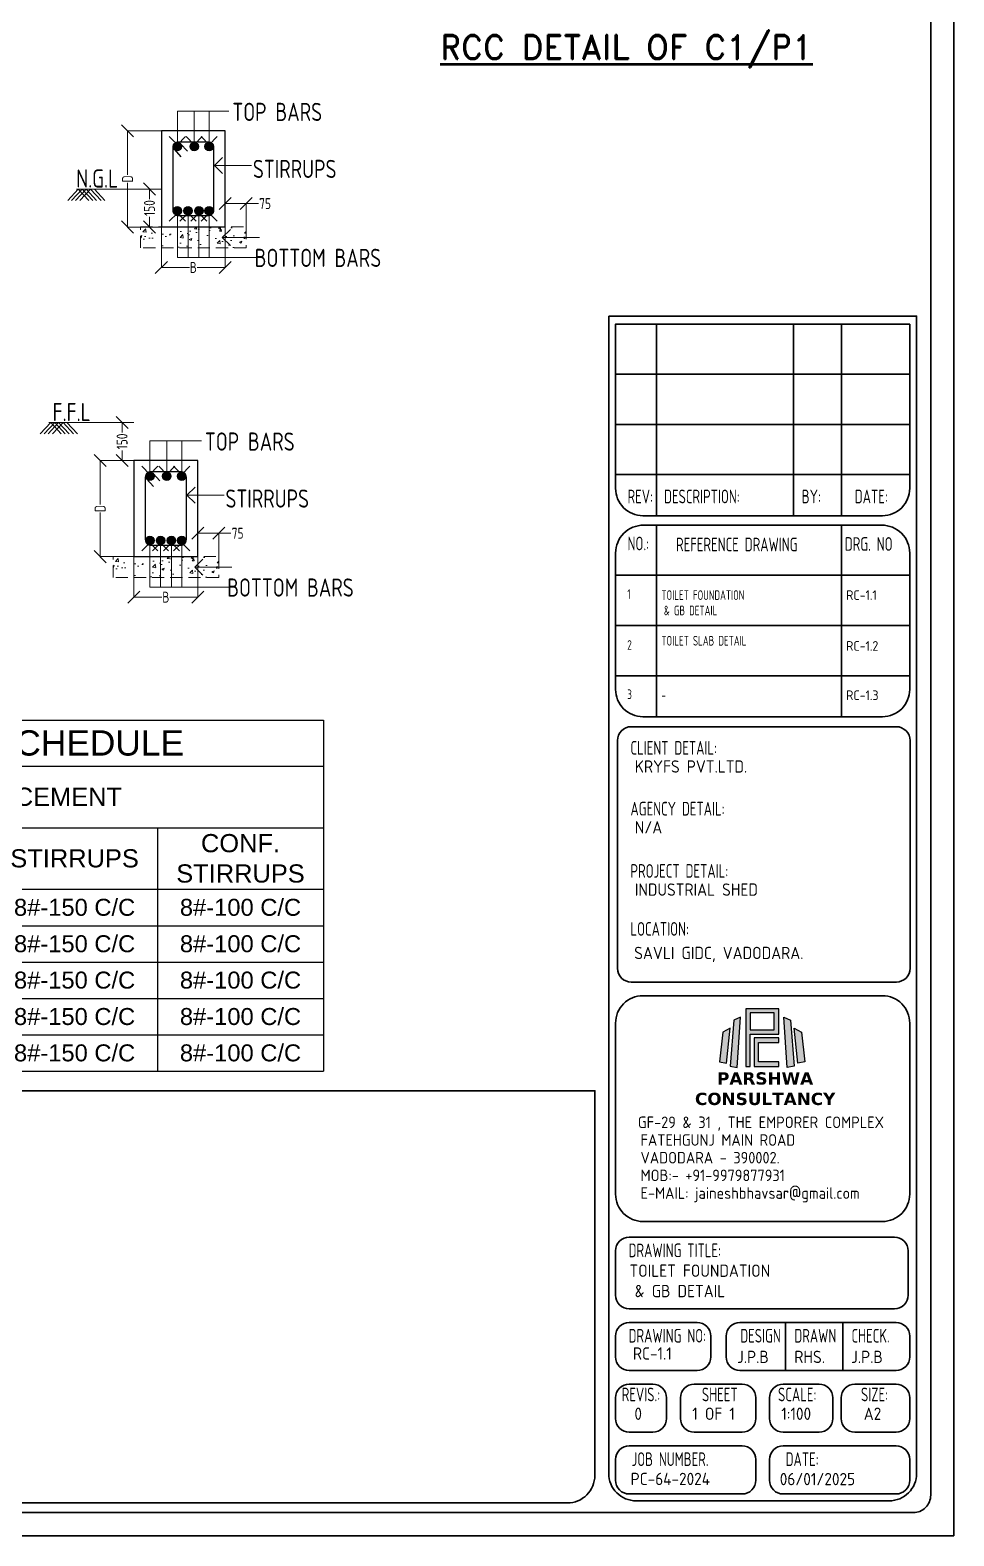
# Model space of a CAD drawing. Header units: inches. Extents: x -605 to 2991212, y -2872845 to 0.
# Drawn here: x 2315714 to 2330045, y -2872845 to -2849486 of the extents above; entities that cross this region are included whole.
import ezdxf
from ezdxf.enums import TextEntityAlignment as Align

# ---------------------------------------------------------------- set-up
doc = ezdxf.new("R2010")
doc.units = ezdxf.units.IN
doc.header["$LTSCALE"] = 600
doc.header["$MEASUREMENT"] = 0
doc.linetypes.add('CONTINOUS', pattern=[0])
doc.linetypes.add('HIDDEN', pattern=[0.375, 0.25, -0.125])
for name, color, linetype, lineweight in [('rDIMension', 1, 'Continuous', 18), ('rPCC DASH', 9, 'HIDDEN', 15), ('rRCC 1', 3, 'Continuous', 25), ('rREINF 1', 1, 'Continuous', 25), ('rREINF 2', 4, 'Continuous', 25), ('rSHEET', 2, 'Continuous', 30), ('rTEXT 3', 255, 'Continuous', 20), ('TEXT6', 6, 'Continuous', 50)]:
    doc.layers.add(name, color=color, linetype=linetype, lineweight=lineweight)
doc.layers.add('rFOUNDATION', color=7, linetype='CONTINOUS', lineweight=15, true_color=0xd26722)
doc.layers.add('see level', color=2, linetype='Continuous')
doc.styles.add('DIM', font='geniso.shx', dxfattribs={"width": 0.85})
doc.styles.add('ROMAND', font='romand.shx')
doc.styles.get("Standard").update_dxf_attribs({"font": 'arial.ttf'})
doc.styles.add('TEXT3', font='geniso.shx')
doc.styles.add('TEXT3 0.75NA', font='geniso.shx', dxfattribs={"width": 0.75})
doc.dimstyles.new('ST-100', dxfattribs={"dimscale": 100, "dimtxt": 2.5, "dimasz": 2, "dimexe": 0.18, "dimexo": 0.0625, "dimgap": 0.2, "dimtad": 0, "dimdec": 0, "dimzin": 0, "dimdsep": 46, "dimtxsty": 'DIM', "dimblk": 'OPEN90', "dimcen": 0.09, "dimclrd": 256, "dimclrt": 7, "dimadec": 0, "dimazin": 0, "dimtfac": 1, "dimtdec": 0, "dimtofl": 0, "dimtmove": 0, "dimatfit": 3, "dimldrblk": 'OPEN90', "dimfxl": 1, "dimtolj": 1, "dimtzin": 0, "dimlwd": -1, "dimarcsym": 0})
doc.dimstyles.new('ST-50', dxfattribs={"dimscale": 100, "dimtxt": 2.5, "dimasz": 2, "dimexe": 0.18, "dimexo": 0.0625, "dimgap": 0.2, "dimtad": 0, "dimdec": 0, "dimlfac": 0.5, "dimzin": 0, "dimdsep": 46, "dimtxsty": 'DIM', "dimblk": 'OPEN90', "dimcen": 0.09, "dimclrd": 256, "dimclrt": 7, "dimadec": 0, "dimazin": 0, "dimtfac": 1, "dimtdec": 0, "dimtofl": 0, "dimtmove": 0, "dimatfit": 3, "dimldrblk": 'OPEN90', "dimfxl": 1, "dimtolj": 1, "dimtzin": 0, "dimlwd": -1, "dimarcsym": 0})

# ---------------------------------------------------------------- blocks, each defined once
blk = doc.blocks.new('_Open90')
at = {"color": 0, "linetype": 'ByBlock', "lineweight": -2}
for p, q in [((0, 0), (-1, 0)), ((-0.5, 0.5), (0, 0)), ((0, 0), (-0.5, -0.5))]:
    blk.add_line(p, q, dxfattribs=at)
blk = doc.blocks.new('_Oblique')
at = {"color": 0, "lineweight": -2}
blk.add_line((-0.5, -0.5), (0.5, 0.5), dxfattribs=at)
blk = doc.blocks.new('*D2596')
at = {"layer": 'Defpoints', "color": 0}
for p in [(1440087, -842587), (1439828, -842877), (1440087, -842877)]:
    blk.add_point(p, dxfattribs=at)
at = {"layer": 'rDIMension', "color": 0, "lineweight": -2}
for p, q in [((1439828, -842877), (1439828, -842587)), ((1440087, -842877), (1440087, -842587))]:
    blk.add_line(p, q, dxfattribs=at)
at = {"layer": 'rDIMension'}
for p, q in [((1439828, -842587), (1440087, -842587)), ((1440087, -842587), (1440239, -842587))]:
    blk.add_line(p, q, dxfattribs=at)
at = {"layer": 'rDIMension', "xscale": 149.45, "yscale": 149.45, "zscale": 149.45, "rotation": 180}
blk.add_blockref('_Oblique', (1439828, -842587), dxfattribs=at)
at = {"layer": 'rDIMension', "xscale": 149.45, "yscale": 149.45, "zscale": 149.45}
blk.add_blockref('_Oblique', (1440087, -842587), dxfattribs=at)
at = {"layer": 'rDIMension', "color": 7, "insert": (1440322, -842587), "char_height": 135, "attachment_point": 5, "style": 'DIM'}
blk.add_mtext('\\A1;75', dxfattribs=at)
blk = doc.blocks.new('*D2597')
at = {"layer": 'Defpoints', "color": 0}
for p in [(1438889, -842406), (1439036, -842406), (1439115, -842877)]:
    blk.add_point(p, dxfattribs=at)
at = {"layer": 'rDIMension', "color": 0, "lineweight": -2}
for p, q in [((1439036, -842406), (1438889, -842406)), ((1439115, -842877), (1438889, -842877))]:
    blk.add_line(p, q, dxfattribs=at)
at = {"layer": 'rDIMension'}
for p, q in [((1438889, -842406), (1438889, -842530)), ((1438889, -842877), (1438889, -842753))]:
    blk.add_line(p, q, dxfattribs=at)
at = {"layer": 'rDIMension', "xscale": 149.45, "yscale": 149.45, "zscale": 149.45}
for p, rotation in [((1438889, -842406), 90), ((1438889, -842877), 270)]:
    blk.add_blockref('_Oblique', p, dxfattribs=dict(at, rotation=rotation))
at = {"layer": 'rDIMension', "color": 7, "insert": (1438889, -842642), "char_height": 135, "attachment_point": 5, "rotation": 90, "style": 'DIM'}
blk.add_mtext('\\A1;150', dxfattribs=at)
blk = doc.blocks.new('*D2598')
at = {"layer": 'Defpoints', "color": 0}
for p in [(1439036, -842877), (1439828, -842877), (1439828, -843379)]:
    blk.add_point(p, dxfattribs=at)
at = {"layer": 'rDIMension', "color": 0, "lineweight": -2}
for p, q in [((1439036, -842877), (1439036, -843379)), ((1439828, -842877), (1439828, -843379))]:
    blk.add_line(p, q, dxfattribs=at)
at = {"layer": 'rDIMension'}
for p, q in [((1439036, -843379), (1439384, -843379)), ((1439828, -843379), (1439481, -843379))]:
    blk.add_line(p, q, dxfattribs=at)
at = {"layer": 'rDIMension', "xscale": 149.45, "yscale": 149.45, "zscale": 149.45, "rotation": 180}
blk.add_blockref('_Oblique', (1439036, -843379), dxfattribs=at)
at = {"layer": 'rDIMension', "xscale": 149.45, "yscale": 149.45, "zscale": 149.45}
blk.add_blockref('_Oblique', (1439828, -843379), dxfattribs=at)
at = {"layer": 'rDIMension', "color": 7, "insert": (1439432, -843379), "char_height": 135, "attachment_point": 5, "style": 'DIM'}
blk.add_mtext('\\A1;B', dxfattribs=at)
blk = doc.blocks.new('*D2599')
at = {"layer": 'Defpoints', "color": 0}
for p in [(1439036, -841685), (1438617, -842877), (1439036, -842877)]:
    blk.add_point(p, dxfattribs=at)
at = {"layer": 'rDIMension', "color": 0, "lineweight": -2}
for p, q in [((1439036, -841685), (1438617, -841685)), ((1439036, -842877), (1438617, -842877))]:
    blk.add_line(p, q, dxfattribs=at)
at = {"layer": 'rDIMension'}
for p, q in [((1438617, -841685), (1438617, -842232)), ((1438617, -842877), (1438617, -842329))]:
    blk.add_line(p, q, dxfattribs=at)
at = {"layer": 'rDIMension', "xscale": 149.45, "yscale": 149.45, "zscale": 149.45}
for p, rotation in [((1438617, -841685), 90), ((1438617, -842877), 270)]:
    blk.add_blockref('_Oblique', p, dxfattribs=dict(at, rotation=rotation))
at = {"layer": 'rDIMension', "color": 7, "insert": (1438617, -842281), "char_height": 135, "attachment_point": 5, "rotation": 90, "style": 'DIM'}
blk.add_mtext('\\A1;D', dxfattribs=at)
blk = doc.blocks.new('*D2615')
at = {"layer": 'Defpoints', "color": 0}
for p in [(1439747, -846673), (1439488, -846963), (1439747, -846963)]:
    blk.add_point(p, dxfattribs=at)
at = {"layer": 'rDIMension', "color": 0, "lineweight": -2}
for p, q in [((1439488, -846963), (1439488, -846673)), ((1439747, -846963), (1439747, -846673))]:
    blk.add_line(p, q, dxfattribs=at)
at = {"layer": 'rDIMension'}
for p, q in [((1439488, -846673), (1439747, -846673)), ((1439747, -846673), (1439899, -846673))]:
    blk.add_line(p, q, dxfattribs=at)
at = {"layer": 'rDIMension', "xscale": 149.45, "yscale": 149.45, "zscale": 149.45, "rotation": 180}
blk.add_blockref('_Oblique', (1439488, -846673), dxfattribs=at)
at = {"layer": 'rDIMension', "xscale": 149.45, "yscale": 149.45, "zscale": 149.45}
blk.add_blockref('_Oblique', (1439747, -846673), dxfattribs=at)
at = {"layer": 'rDIMension', "color": 7, "insert": (1439982, -846673), "char_height": 135, "attachment_point": 5, "style": 'DIM'}
blk.add_mtext('\\A1;75', dxfattribs=at)
blk = doc.blocks.new('*D2616')
at = {"layer": 'Defpoints', "color": 0}
for p in [(1438549, -845300), (1438696, -845300), (1438696, -845771)]:
    blk.add_point(p, dxfattribs=at)
at = {"layer": 'rDIMension', "color": 0, "lineweight": -2}
for p, q in [((1438696, -845300), (1438549, -845300)), ((1438696, -845771), (1438549, -845771))]:
    blk.add_line(p, q, dxfattribs=at)
at = {"layer": 'rDIMension'}
for p, q in [((1438549, -845300), (1438549, -845424)), ((1438549, -845771), (1438549, -845647))]:
    blk.add_line(p, q, dxfattribs=at)
at = {"layer": 'rDIMension', "xscale": 149.45, "yscale": 149.45, "zscale": 149.45}
for p, rotation in [((1438549, -845300), 90), ((1438549, -845771), 270)]:
    blk.add_blockref('_Oblique', p, dxfattribs=dict(at, rotation=rotation))
at = {"layer": 'rDIMension', "color": 7, "insert": (1438549, -845535), "char_height": 135, "attachment_point": 5, "rotation": 90, "style": 'DIM'}
blk.add_mtext('\\A1;150', dxfattribs=at)
blk = doc.blocks.new('*D2617')
at = {"layer": 'Defpoints', "color": 0}
for p in [(1438696, -846963), (1439488, -846963), (1439488, -847465)]:
    blk.add_point(p, dxfattribs=at)
at = {"layer": 'rDIMension', "color": 0, "lineweight": -2}
for p, q in [((1438696, -846963), (1438696, -847465)), ((1439488, -846963), (1439488, -847465))]:
    blk.add_line(p, q, dxfattribs=at)
at = {"layer": 'rDIMension'}
for p, q in [((1438696, -847465), (1439043, -847465)), ((1439488, -847465), (1439141, -847465))]:
    blk.add_line(p, q, dxfattribs=at)
at = {"layer": 'rDIMension', "xscale": 149.45, "yscale": 149.45, "zscale": 149.45, "rotation": 180}
blk.add_blockref('_Oblique', (1438696, -847465), dxfattribs=at)
at = {"layer": 'rDIMension', "xscale": 149.45, "yscale": 149.45, "zscale": 149.45}
blk.add_blockref('_Oblique', (1439488, -847465), dxfattribs=at)
at = {"layer": 'rDIMension', "color": 7, "insert": (1439092, -847465), "char_height": 135, "attachment_point": 5, "style": 'DIM'}
blk.add_mtext('\\A1;B', dxfattribs=at)
blk = doc.blocks.new('*D2618')
at = {"layer": 'Defpoints', "color": 0}
for p in [(1438696, -845771), (1438277, -846963), (1438696, -846963)]:
    blk.add_point(p, dxfattribs=at)
at = {"layer": 'rDIMension', "color": 0, "lineweight": -2}
for p, q in [((1438696, -845771), (1438277, -845771)), ((1438696, -846963), (1438277, -846963))]:
    blk.add_line(p, q, dxfattribs=at)
at = {"layer": 'rDIMension'}
for p, q in [((1438277, -845771), (1438277, -846318)), ((1438277, -846963), (1438277, -846416))]:
    blk.add_line(p, q, dxfattribs=at)
at = {"layer": 'rDIMension', "xscale": 149.45, "yscale": 149.45, "zscale": 149.45}
for p, rotation in [((1438277, -845771), 90), ((1438277, -846963), 270)]:
    blk.add_blockref('_Oblique', p, dxfattribs=dict(at, rotation=rotation))
at = {"layer": 'rDIMension', "color": 7, "insert": (1438277, -846367), "char_height": 135, "attachment_point": 5, "rotation": 90, "style": 'DIM'}
blk.add_mtext('\\A1;D', dxfattribs=at)
blk = doc.blocks.new('*T2574')
at = {"layer": 'see level', "color": 0, "linetype": 'ByBlock', "lineweight": -2}
for p, q in [((0, 0), (15919, 0)), ((0, 0), (0, -2622)), ((15919, 0), (15919, -5445)), ((0, -711), (15919, -711)), ((2169, -711), (2169, -5445)), ((5969, -711), (5969, -5445)), ((2169, -1667), (15919, -1667)), ((4069, -1667), (4069, -5445)), ((8370, -1667), (8370, -5445)), ((10771, -1667), (10771, -5445)), ((13345, -1667), (13345, -5445)), ((0, -2622), (15919, -2622)), ((0, -2622), (0, -5445)), ((0, -3187), (15919, -3187)), ((0, -3751), (15919, -3751)), ((0, -4316), (15919, -4316)), ((0, -4880), (15919, -4880)), ((0, -5445), (15919, -5445))]:
    blk.add_line(p, q, dxfattribs=at)
at = {"layer": 'see level', "color": 0, "linetype": 'ByBlock', "attachment_point": 5}
for s, insert, char_height, width in [('GROUND BEAM & PLINTH BEAM SCHEDULE', (7960, -355), 392.02, 15731.23), ('SIZE OF BEAM', (4069, -1189), 282.25, 3611.68), ('REINFORECEMENT', (10944, -1189), 282.25, 9762.29), ('BEAM MARKED', (1085, -1666), 282.25, 1980.91), ('CONF. STIRRUPS', (14632, -2144), 282.25, 2386.05), ('B', (3119, -2144), 282, 1711.75), ('D', (5019, -2144), 282, 1711.75), ('BOT BARS', (7169, -2144), 282.3, 2212.84), ('TOP BARS', (9570, -2144), 282.3, 2212.84), ('STIRRUPS', (12058, -2144), 282.3, 2386.05), ('GB1', (1085, -2904), 263.3, 1980.91), ('230', (3119, -2904), 263.3, 1711.75), ('380', (5019, -2904), 263.3, 1711.75), ('3-12#', (7169, -2904), 263.3, 2212.84), ('2-12#', (9570, -2904), 263.3, 2212.84), ('8#-150 C/C', (12058, -2904), 263.3, 2386.05), ('8#-100 C/C', (14632, -2904), 263.3, 2386.05), ('GBR1', (1085, -3469), 263.3, 1980.91), ('230', (3119, -3469), 263.3, 1711.75), ('380', (5019, -3469), 263.3, 1711.75), ('3-12#', (7169, -3469), 263.3, 2212.84), ('4-12#', (9570, -3469), 263.3, 2212.84), ('8#-150 C/C', (12058, -3469), 263.3, 2386.05), ('8#-100 C/C', (14632, -3469), 263.3, 2386.05), ('GB2', (1085, -4033), 263.3, 1980.91), ('230', (3119, -4033), 263.3, 1711.75), ('380', (5019, -4033), 263.3, 1711.75), ('2-12#', (7169, -4033), 263.3, 2212.84), ('2-12#', (9570, -4033), 263.3, 2212.84), ('8#-150 C/C', (12058, -4033), 263.3, 2386.05), ('8#-100 C/C', (14632, -4033), 263.3, 2386.05), ('PB1', (1085, -4598), 263.3, 1980.91), ('230', (3119, -4598), 263.3, 1711.75), ('380', (5019, -4598), 263.3, 1711.75), ('3-12#', (7169, -4598), 263.3, 2212.84), ('2-12#', (9570, -4598), 263.3, 2212.84), ('8#-150 C/C', (12058, -4598), 263.3, 2386.05), ('8#-100 C/C', (14632, -4598), 263.3, 2386.05), ('PB2', (1085, -5162), 263.3, 1980.91), ('230', (3119, -5162), 263.3, 1711.75), ('380', (5019, -5162), 263.3, 1711.75), ('2-12#', (7169, -5162), 263.3, 2212.84), ('2-12#', (9570, -5162), 263.3, 2212.84), ('8#-150 C/C', (12058, -5162), 263.3, 2386.05), ('8#-100 C/C', (14632, -5162), 263.3, 2386.05)]:
    blk.add_mtext(s, dxfattribs=dict(at, insert=insert, char_height=char_height, width=width))
blk = doc.blocks.new('Q')
at = {"linetype": 'Continuous', "ltscale": 0.5}
h = blk.add_hatch(color=10, dxfattribs=at)
h.dxf.hatch_style = 1
h.paths.add_polyline_path([(7.87, 17.31), (7.27, 9.83), (8.41, 9.62), (8.96, 17.82)])
h.paths.add_polyline_path([(17.1, 17.31), (17.7, 9.83), (16.56, 9.62), (16.01, 17.82)])
h = blk.add_hatch(color=152, dxfattribs=at)
h.dxf.hatch_style = 1
h.paths.add_polyline_path([(9.79, 19.18), (9.79, 9.76), (10.5, 9.76), (10.5, 15.05), (15.19, 15.05), (15.19, 19.18)])
h.paths.add_polyline_path([(10.5, 18.5), (10.5, 15.72), (14.45, 15.72), (14.45, 18.5)], flags=16)
h = blk.add_hatch(color=152, dxfattribs=at)
h.dxf.hatch_style = 1
h.paths.add_polyline_path([(6.07, 15.37), (5.53, 10.52), (6.67, 10.29), (7.27, 16.02)])
h.paths.add_polyline_path([(18.9, 15.37), (19.44, 10.52), (18.3, 10.29), (17.7, 16.02)])
h = blk.add_hatch(color=152, dxfattribs=at)
h.dxf.hatch_style = 1
h.paths.add_polyline_path([(11.15, 14.43), (11.15, 9.76), (15.19, 9.76), (15.19, 10.52), (11.87, 10.52), (11.87, 13.69), (15.19, 13.69), (15.19, 14.43)])
at = {"color": 10, "linetype": 'Continuous'}
for points in [[(7.87, 17.31), (7.27, 9.83), (8.41, 9.62), (8.96, 17.82), (7.87, 17.31)], [(17.1, 17.31), (17.7, 9.83), (16.56, 9.62), (16.01, 17.82), (17.1, 17.31)]]:
    blk.add_lwpolyline(points, dxfattribs=at)
at = {"color": 152, "linetype": 'Continuous'}
for points in [[(9.79, 19.18), (9.79, 9.76), (10.5, 9.76), (10.5, 15.05), (15.19, 15.05), (15.19, 19.18), (9.79, 19.18)], [(10.5, 18.5), (10.5, 15.72), (14.45, 15.72), (14.45, 18.5), (10.5, 18.5)], [(6.07, 15.37), (5.53, 10.52), (6.67, 10.29), (7.27, 16.02), (6.07, 15.37)], [(18.9, 15.37), (19.44, 10.52), (18.3, 10.29), (17.7, 16.02), (18.9, 15.37)], [(11.15, 14.43), (11.15, 9.76), (15.19, 9.76), (15.19, 10.52), (11.87, 10.52), (11.87, 13.69), (15.19, 13.69), (15.19, 14.43), (11.15, 14.43)]]:
    blk.add_lwpolyline(points, dxfattribs=at)
at = {"linetype": 'Continuous', "insert": (1.32, 8.82), "char_height": 2, "attachment_point": 1}
blk.add_mtext_dynamic_manual_height_columns('\\pxqc;{\\fVerdana|b1|i0|c0|p34;\\C152;PARSHWA\\PCONSULTANCY }', width=23.282, gutter_width=1, heights=[6.3], dxfattribs=at)
blk = doc.blocks.new('TYPGB')
at = {"layer": 'rPCC DASH'}
h = blk.add_hatch(dxfattribs=at)
h.set_pattern_fill('AR-CONC', color=256, scale=43.135369)
h.set_pattern_definition([(50, (1253093.47, -884100.1), (309.39283, -27.06836), [32.35153, -355.8668]), (355, (1253093.47, -884100.1), (-59.8509, 324.46085), [25.8812, -284.69344]), (100.45144, (1253119.26, -884102.36), (249.54193, 297.3925), [27.49457, -302.44024]), (46.1842, (1253093.47, -884013.83), (460.3585, -71.39735), [48.5273, -533.8002]), (96.63564, (1253131.84, -884019.8), (403.1699, 420.1897), [41.2419, -453.6606]), (351.18416, (1253093.47, -884013.83), (403.1699, 420.1897), [38.8218, -427.0402]), (21, (1253136.6, -884035.4), (257.47806, -173.67114), [32.35153, -355.8668]), (326, (1253136.6, -884035.4), (104.95497, 312.79615), [25.8812, -284.69344]), (71.45144, (1253158.06, -884049.87), (362.433, 139.125), [27.49457, -302.44024]), (37.5, (1253093.47, -884100.1), (5.2452, 143.59499), [0, -281.2426, 0, -289.00697, 0, -285.77182]), (7.5, (1253093.47, -884100.1), (113.47602, 170.13095), [0, -164.77711, 0, -274.7723, 0, -108.9168]), (327.5, (1252997.28, -884100.1), (230.26628, -9.72913), [0, -107.83842, 0, -336.45588, 0, -446.45107]), (317.5, (1252954.15, -884100.1), (251.5595, 43.18065), [0, -140.18995, 0, -223.4412, 0, -317.04496])])
h.paths.add_polyline_path([(1440087.3, -842876.8), (1438777.5, -842876.8), (1438777.5, -843135.6), (1440087.3, -843135.6)])
h = blk.add_hatch(dxfattribs=at)
h.set_pattern_fill('AR-CONC', color=256, scale=43.135369)
h.set_pattern_definition([(50, (1252753, -888186.15), (309.39283, -27.06836), [32.35153, -355.8668]), (355, (1252753, -888186.15), (-59.8509, 324.46085), [25.8812, -284.69344]), (100.45144, (1252778.8, -888188.4), (249.54193, 297.3925), [27.49457, -302.44024]), (46.1842, (1252753, -888099.88), (460.3585, -71.39735), [48.5273, -533.8002]), (96.63564, (1252791.37, -888105.83), (403.1699, 420.1897), [41.2419, -453.6606]), (351.18416, (1252753, -888099.9), (403.1699, 420.1897), [38.8218, -427.0402]), (21, (1252796.14, -888121.45), (257.47806, -173.67114), [32.35153, -355.8668]), (326, (1252796.14, -888121.45), (104.95497, 312.79615), [25.8812, -284.69344]), (71.45144, (1252817.6, -888135.92), (362.433, 139.125), [27.49457, -302.44024]), (37.5, (1252753, -888186.15), (5.2452, 143.59499), [0, -281.2426, 0, -289.00697, 0, -285.77182]), (7.5, (1252753, -888186.15), (113.47602, 170.13095), [0, -164.77711, 0, -274.7723, 0, -108.9168]), (327.5, (1252656.81, -888186.15), (230.26628, -9.72913), [0, -107.83842, 0, -336.45588, 0, -446.45107]), (317.5, (1252613.68, -888186.15), (251.5595, 43.18065), [0, -140.18995, 0, -223.4412, 0, -317.04496])])
h.paths.add_polyline_path([(1439746.8, -846962.9), (1438437.1, -846962.9), (1438437.1, -847221.7), (1439746.8, -847221.7)])
at = {"layer": 'rREINF 2'}
h = blk.add_hatch(color=256, dxfattribs=at)
h.dxf.hatch_style = 1
h.paths.add_polyline_path([(1439286.2, -841880, 1), (1439182.7, -841880, 1)])
h = blk.add_hatch(color=256, dxfattribs=at)
h.dxf.hatch_style = 1
h.paths.add_polyline_path([(1439495.1, -841880, 1), (1439391.6, -841880, 1)])
h = blk.add_hatch(color=256, dxfattribs=at)
h.dxf.hatch_style = 1
h.paths.add_polyline_path([(1439680.5, -841880, 1), (1439577, -841880, 1)])
h = blk.add_hatch(color=256, dxfattribs=at)
h.dxf.hatch_style = 1
h.paths.add_polyline_path([(1439286.2, -842676.5, 1), (1439182.7, -842676.5, 1)])
h = blk.add_hatch(color=256, dxfattribs=at)
h.dxf.hatch_style = 1
h.paths.add_polyline_path([(1439418.4, -842676.5, 1), (1439314.9, -842676.5, 1)])
h = blk.add_hatch(color=256, dxfattribs=at)
h.dxf.hatch_style = 1
h.paths.add_polyline_path([(1439553, -842676.5, 1), (1439449.5, -842676.5, 1)])
h = blk.add_hatch(color=256, dxfattribs=at)
h.dxf.hatch_style = 1
h.paths.add_polyline_path([(1439680.5, -842676.5, 1), (1439577, -842676.5, 1)])
h = blk.add_hatch(color=256, dxfattribs=at)
h.dxf.hatch_style = 1
h.paths.add_polyline_path([(1438945.7, -845966, 1), (1438842.2, -845966, 1)])
h = blk.add_hatch(color=256, dxfattribs=at)
h.dxf.hatch_style = 1
h.paths.add_polyline_path([(1439154.7, -845966, 1), (1439051.1, -845966, 1)])
h = blk.add_hatch(color=256, dxfattribs=at)
h.dxf.hatch_style = 1
h.paths.add_polyline_path([(1439340, -845966, 1), (1439236.5, -845966, 1)])
h = blk.add_hatch(color=256, dxfattribs=at)
h.dxf.hatch_style = 1
h.paths.add_polyline_path([(1438945.7, -846762.5, 1), (1438842.2, -846762.5, 1)])
h = blk.add_hatch(color=256, dxfattribs=at)
h.dxf.hatch_style = 1
h.paths.add_polyline_path([(1439077.9, -846762.5, 1), (1438974.4, -846762.5, 1)])
h = blk.add_hatch(color=256, dxfattribs=at)
h.dxf.hatch_style = 1
h.paths.add_polyline_path([(1439212.6, -846762.5, 1), (1439109, -846762.5, 1)])
h = blk.add_hatch(color=256, dxfattribs=at)
h.dxf.hatch_style = 1
h.paths.add_polyline_path([(1439340, -846762.5, 1), (1439236.5, -846762.5, 1)])
at = {"layer": 'rDIMension'}
for p, q in [((1439036.3, -842406.3), (1437982.7, -842406.3)), ((1438695.9, -845300.2), (1437642.2, -845300.2))]:
    blk.add_line(p, q, dxfattribs=at)
at = {"layer": 'rPCC DASH'}
for points in [[(1438777.5, -842876.8), (1440087.3, -842876.8), (1440087.3, -843135.6), (1438777.5, -843135.6)], [(1438437.1, -846962.9), (1439746.8, -846962.9), (1439746.8, -847221.7), (1438437.1, -847221.7)]]:
    blk.add_lwpolyline(points, close=True, dxfattribs=at)
at = {"layer": 'rRCC 1'}
for points in [[(1439036.3, -842876.8), (1439828.5, -842876.8), (1439828.5, -841684.7), (1439036.3, -841684.7)], [(1438695.9, -846962.9), (1439488, -846962.9), (1439488, -845770.8), (1438695.9, -845770.8)]]:
    blk.add_lwpolyline(points, close=True, dxfattribs=at)
at = {"layer": 'rREINF 1'}
for p, q in [((1439275.3, -841848.1), (1439359, -841936.1)), ((1439193.6, -841911.8), (1439277.4, -842008)), ((1438853.1, -845997.8), (1438936.9, -846094.1)), ((1438934.8, -845934.2), (1439018.5, -846022.1))]:
    blk.add_line(p, q, dxfattribs=at)
for points in [[(1439248.1, -842735.7), (1439616.7, -842735.7, 0.4142136), (1439687.3, -842665.1), (1439687.3, -841896.5, 0.4142136), (1439616.7, -841825.9), (1439248.1, -841825.9, 0.4142136), (1439177.5, -841896.5), (1439177.5, -842665.1, 0.4142136)], [(1438907.6, -846821.7), (1439276.2, -846821.7, 0.4142136), (1439346.8, -846751.1), (1439346.8, -845982.5, 0.4142136), (1439276.2, -845911.9), (1438907.6, -845911.9, 0.4142136), (1438837, -845982.5), (1438837, -846751.1, 0.4142136)]]:
    blk.add_lwpolyline(points, format="xyb", close=True, dxfattribs=at)
at = {"layer": 'rREINF 2'}
for centre in [(1439234.4, -841880), (1439443.4, -841880), (1439628.7, -841880), (1439234.4, -842676.5), (1439366.6, -842676.5), (1439501.3, -842676.5), (1439628.7, -842676.5), (1438894, -845966), (1439102.9, -845966), (1439288.3, -845966), (1438894, -846762.5), (1439026.2, -846762.5), (1439160.8, -846762.5), (1439288.3, -846762.5)]:
    blk.add_circle(centre, 51.8, dxfattribs=at)
at = {"layer": 'rTEXT 3'}
for p, q in [((1438005.9, -842406.3), (1438136.4, -842548.5)), ((1437665.4, -845300.2), (1437795.9, -845442.4))]:
    blk.add_line(p, q, dxfattribs=at)
for points in [[(1438336.3, -842548.5), (1438205.8, -842406.3), (1438005.9, -842406.3), (1437875.3, -842548.5)], [(1438184.7, -842548.5), (1438054.2, -842406.3), (1437923.7, -842548.5)], [(1438233.1, -842548.5), (1438102.5, -842406.3), (1437972, -842548.5)], [(1438288, -842548.5), (1438157.5, -842406.3), (1438026.9, -842548.5)], [(1437995.9, -845442.4), (1437865.3, -845300.2), (1437665.4, -845300.2), (1437534.9, -845442.4)], [(1437844.3, -845442.4), (1437713.7, -845300.2), (1437583.2, -845442.4)], [(1437892.6, -845442.4), (1437762.1, -845300.2), (1437631.5, -845442.4)], [(1437947.5, -845442.4), (1437817, -845300.2), (1437686.5, -845442.4)]]:
    blk.add_lwpolyline(points, dxfattribs=at)
at = {"layer": 'rDIMension', "color": 7, "style": 'DIM', "width": 0.85}
for s, p in [('TOP BARS', (1439916.1, -841562.8)), ('BOTTOM BARS', (1440192.7, -843371.9)), ('TOP BARS', (1439575.6, -845648.9)), ('BOTTOM BARS', (1439852.2, -847458))]:
    blk.add_text(s, height=225, dxfattribs=at).set_placement(p)
at = {"layer": 'rDIMension', "color": 7, "char_height": 225, "style": 'DIM'}
for s, insert, attachment_point in [('\\A1;STIRRUPS', (1440171, -842044.4), 1), ('\\A1;N.G.L', (1438499.5, -842276.3), 6), ('\\A1;F.F.L', (1438159.1, -845170.3), 6), ('\\A1;STIRRUPS', (1439830.6, -846130.5), 1)]:
    blk.add_mtext(s, dxfattribs=dict(at, insert=insert, attachment_point=attachment_point))
at = {"layer": 'rDIMension', "linetype": 'ByBlock'}
for base, p1, p2, text, picture, middle in [((1438617.4, -842876.8), (1439036.3, -841684.7), (1439036.3, -842876.8), 'D', '*D2599', (1438617.4, -842280.8)), ((1438889.1, -842406.3), (1439115, -842876.8), (1439036.3, -842406.3), '150', '*D2597', (1438889.1, -842641.5)), ((1438548.7, -845300.2), (1438695.9, -845770.8), (1438695.9, -845300.2), '150', '*D2616', (1438548.7, -845535.5)), ((1438276.9, -846962.9), (1438695.9, -845770.8), (1438695.9, -846962.9), 'D', '*D2618', (1438276.9, -846366.8))]:
    dim = blk.add_linear_dim(base=base, p1=p1, p2=p2, angle=90, text=text, dimstyle='ST-100', override={"dimtxt": 1.35, "dimasz": 1.4945, "dimexe": 0, "dimexo": 0, "dimblk": 'Oblique', "dimldrblk": 'Oblique', "dimfxl": 3, "dimtfillclr": 256, "dimarcsym": 1}, dxfattribs=at)
    dim.commit()
    dim.dimension.update_dxf_attribs({"geometry": picture, "text_midpoint": middle})
for base, p1, p2, picture, middle in [((1440087.3, -842587.3), (1439828.5, -842876.8), (1440087.3, -842876.8), '*D2596', (1440322.2, -842587.3)), ((1439746.8, -846673.4), (1439488, -846962.9), (1439746.8, -846962.9), '*D2615', (1439981.7, -846673.4))]:
    dim = blk.add_linear_dim(base=base, p1=p1, p2=p2, text='75', dimstyle='ST-100', override={"dimtxt": 1.35, "dimasz": 1.4945, "dimexe": 0, "dimexo": 0, "dimblk": 'Oblique', "dimldrblk": 'Oblique', "dimfxl": 3, "dimtfillclr": 256, "dimarcsym": 1}, dxfattribs=at)
    dim.commit()
    dim.dimension.update_dxf_attribs({"geometry": picture, "text_midpoint": middle, "dimtype": 160})
for base, p1, p2, picture, middle in [((1439828.5, -843378.6), (1439036.3, -842876.8), (1439828.5, -842876.8), '*D2598', (1439432.4, -843378.6)), ((1439488, -847464.7), (1438695.9, -846962.9), (1439488, -846962.9), '*D2617', (1439091.9, -847464.7))]:
    dim = blk.add_linear_dim(base=base, p1=p1, p2=p2, text='B', dimstyle='ST-100', override={"dimtxt": 1.35, "dimasz": 1.4945, "dimexe": 0, "dimexo": 0, "dimblk": 'Oblique', "dimldrblk": 'Oblique', "dimfxl": 3, "dimtfillclr": 256, "dimarcsym": 1}, dxfattribs=at)
    dim.commit()
    dim.dimension.update_dxf_attribs({"geometry": picture, "text_midpoint": middle})
at = {"layer": 'rDIMension'}
for points in [[(1439234.4, -841857.3), (1439234.4, -841443.1), (1439856.7, -841443.1)], [(1439443.4, -841857.3), (1439443.4, -841443.1), (1439847.3, -841443.1)], [(1439628.7, -841857.3), (1439628.7, -841443.1), (1439874, -841443.1)], [(1439693.7, -842115.3), (1440153.8, -842115.3)], [(1439234.4, -842704.3), (1439234.4, -843255.4), (1440213.5, -843255.4)], [(1439366.6, -842704.3), (1439366.6, -843255.4), (1439951.4, -843255.4)], [(1439501.3, -842704.3), (1439501.3, -843255.4), (1440086, -843255.4)], [(1439628.7, -842704.3), (1439628.7, -843255.4), (1440213.5, -843255.4)], [(1439791.7, -843005.9), (1440251.9, -843005.9)], [(1438894, -845943.3), (1438894, -845529.2), (1439516.3, -845529.2)], [(1439102.9, -845943.3), (1439102.9, -845529.2), (1439506.9, -845529.2)], [(1439288.3, -845943.3), (1439288.3, -845529.2), (1439533.5, -845529.2)], [(1439353.2, -846201.4), (1439813.3, -846201.4)], [(1438894, -846790.3), (1438894, -847341.4), (1439873, -847341.4)], [(1439026.2, -846790.3), (1439026.2, -847341.4), (1439610.9, -847341.4)], [(1439160.8, -846790.3), (1439160.8, -847341.4), (1439745.6, -847341.4)], [(1439288.3, -846790.3), (1439288.3, -847341.4), (1439873, -847341.4)], [(1439451.3, -847092), (1439911.4, -847092)]]:
    blk.add_leader(points, dimstyle='ST-50', dxfattribs=at)

msp = doc.modelspace()

# ---------------------------------------------------------------- linework, layer by layer
at = {"layer": 'rSHEET'}
for p, q in [((2325433.2, -2854046.9), (2325433.2, -2857018.9)), ((2327556.1, -2854046.9), (2327556.1, -2857018.9)), ((2328299.1, -2854046.9), (2328299.1, -2857018.9)), ((2329360.5, -2854825.3), (2324796.3, -2854825.3)), ((2329360.5, -2855603.7), (2324796.3, -2855603.7)), ((2329360.5, -2856382.1), (2324796.3, -2856382.1)), ((2325433.2, -2857165.8), (2325433.2, -2860137.9)), ((2328299.1, -2857165.8), (2328299.1, -2860137.9)), ((2329360.5, -2857944.2), (2324796.3, -2857944.2)), ((2329360.5, -2858722.6), (2324796.3, -2858722.6)), ((2329360.5, -2859501), (2324796.3, -2859501)), ((2327431, -2869534.1), (2327431, -2870279.6)), ((2328324.1, -2869534.1), (2328324.1, -2870279.6))]:
    msp.add_line(p, q, dxfattribs=at)
msp.add_lwpolyline([(2330045.3, -2872845.2), (2330045.3, -2835014), (2303296, -2835014), (2303296, -2872845.2)], close=True, dxfattribs=at)
for points in [[(2329685.7, -2872214.6), (2329685.7, -2835644.5, 0.4142136), (2329415.4, -2835374.3), (2303925.8, -2835374.3, 0.4142136), (2303655.6, -2835644.5), (2303655.6, -2872214.6, 0.4142136), (2303925.8, -2872484.9), (2329415.4, -2872484.9, 0.4142136)], [(2324690.2, -2853923.5), (2329466.7, -2853923.5), (2329466.7, -2871876.7, -0.4142136), (2329042.1, -2872301.3), (2325114.7, -2872301.3, -0.4142136), (2324690.2, -2871876.7)], [(2329360.5, -2854046.9), (2329360.5, -2856594.4, -0.4142136), (2328935.9, -2857018.9), (2325220.9, -2857018.9, -0.4142136), (2324796.3, -2856594.4), (2324796.3, -2854046.9)], [(2329360.5, -2857598.9), (2329360.5, -2859713.3, -0.4142136), (2328935.9, -2860137.9), (2325220.9, -2860137.9, -0.4142136), (2324796.3, -2859713.3), (2324796.3, -2857598.9, -0.4142136), (2325229.4, -2857165.8), (2328927.4, -2857165.8, -0.4142136)], [(2329153.1, -2864253.1), (2325038.3, -2864253.1, -0.4142136), (2324826, -2864040.8), (2324826, -2860504.9, -0.4142136), (2325038.3, -2860292.6), (2329153.1, -2860292.6, -0.4142136), (2329365.4, -2860504.9), (2329365.4, -2864040.8, -0.4142136)], [(2325220.9, -2864465.4), (2328935.9, -2864465.4, -0.4142136), (2329360.5, -2864890), (2329360.5, -2867543.6, -0.4142136), (2328935.9, -2867968.2), (2325220.9, -2867968.2, -0.4142136), (2324796.3, -2867543.6), (2324796.3, -2864890, -0.4142136)], [(2303803.9, -2865940.3), (2324475, -2865940.3), (2324475, -2871908.8, -0.4142136), (2324050.4, -2872333.3), (2304228.5, -2872333.3, -0.4142136), (2303803.9, -2871908.8)], [(2329122.5, -2869321.8), (2325008.6, -2869321.8, -0.4142136), (2324796.3, -2869109.5), (2324796.3, -2868422.3, -0.4142136), (2325008.6, -2868210), (2329122.5, -2868210, -0.4142136), (2329334.8, -2868422.3), (2329334.8, -2869109.5, -0.4142136)], [(2326061.7, -2870279.6), (2325008.6, -2870279.6, -0.4142136), (2324796.3, -2870067.3), (2324796.3, -2869746.4, -0.4142136), (2325008.6, -2869534.1), (2326061.7, -2869534.1, -0.4142136), (2326273.9, -2869746.4), (2326273.9, -2870067.3, -0.4142136)], [(2329148.2, -2870279.6), (2326725.7, -2870279.6, -0.4142136), (2326513.4, -2870067.3), (2326513.4, -2869746.4, -0.4142136), (2326725.7, -2869534.1), (2329148.2, -2869534.1, -0.4142136), (2329360.5, -2869746.4), (2329360.5, -2870067.3, -0.4142136)], [(2325008.6, -2870491.9), (2325373.8, -2870491.9, -0.4142136), (2325586.1, -2870704.2), (2325586.1, -2871025.1, -0.4142136), (2325373.8, -2871237.4), (2325008.6, -2871237.4, -0.4142136), (2324796.3, -2871025.1), (2324796.3, -2870704.2, -0.4142136)], [(2326016.6, -2870491.9), (2326760, -2870491.9, -0.4142136), (2326972.3, -2870704.2), (2326972.3, -2871025.1, -0.4142136), (2326760, -2871237.4), (2326016.6, -2871237.4, -0.4142136), (2325804.3, -2871025.1), (2325804.3, -2870704.2, -0.4142136)], [(2327396.9, -2870491.9), (2327954.1, -2870491.9, -0.4142136), (2328166.4, -2870704.2), (2328166.4, -2871025.1, -0.4142136), (2327954.1, -2871237.4), (2327396.9, -2871237.4, -0.4142136), (2327184.6, -2871025.1), (2327184.6, -2870704.2, -0.4142136)], [(2328508.3, -2870491.9), (2329148.2, -2870491.9, -0.4142136), (2329360.5, -2870704.2), (2329360.5, -2871025.1, -0.4142136), (2329148.2, -2871237.4), (2328508.3, -2871237.4, -0.4142136), (2328296.1, -2871025.1), (2328296.1, -2870704.2, -0.4142136)], [(2326760, -2872195.2), (2325008.6, -2872195.2, -0.4142136), (2324796.3, -2871982.9), (2324796.3, -2871662, -0.4142136), (2325008.6, -2871449.7), (2326760, -2871449.7, -0.4142136), (2326972.3, -2871662), (2326972.3, -2871982.9, -0.4142136)], [(2329148.2, -2872195.2), (2327396.9, -2872195.2, -0.4142136), (2327184.6, -2871982.9), (2327184.6, -2871662, -0.4142136), (2327396.9, -2871449.7), (2329148.2, -2871449.7, -0.4142136), (2329360.5, -2871662), (2329360.5, -2871982.9, -0.4142136)]]:
    msp.add_lwpolyline(points, format="xyb", close=True, dxfattribs=at)

# ---------------------------------------------------------------- block references
msp.add_blockref('*T2574', (2304345.4, -2860192.1))
at = {"linetype": 'Continuous', "xscale": 95.12682987592167, "yscale": 95.12682987592167, "zscale": 95.12682987592167}
msp.add_blockref('Q', (2325883.7, -2866492.7), dxfattribs=at)
at = {"layer": 'rFOUNDATION', "linetype": 'ByBlock', "xscale": 1.251577802839254, "yscale": 1.251577802839254, "zscale": 1.251577802839254}
msp.add_blockref('TYPGB', (516684.2, -1797614.5), dxfattribs=at)

# ---------------------------------------------------------------- texts
at = {"layer": 'rSHEET', "style": 'TEXT3 0.75NA', "width": 0.75}
for s, height, p in [('REV:', 212.29, (2324982.3, -2856827)), ('DESCRIPTION:', 212.289, (2325548.3, -2856827)), ('BY:', 212.29, (2327685.9, -2856827)), ('DATE:', 212.29, (2328507.1, -2856827)), ('NO.:', 212.29, (2324982.3, -2857556.4)), ('REFERENCE DRAWING', 212.289, (2325734, -2857571.9)), ('DRG. NO', 212.29, (2328352.3, -2857564.1)), ('2', 150.1, (2324978.1, -2859099.4)), ('TOILET SLAB DETAIL', 150.103, (2325508.3, -2859033.8)), ('3', 150.1, (2324978.1, -2859864.2)), ('-', 150.1, (2325508.3, -2859879.4)), ('CLIENT DETAIL:', 212.289, (2325027.4, -2860726.8)), ('AGENCY DETAIL:', 212.289, (2325027.4, -2861670.4)), ('PROJECT DETAIL:', 212.289, (2325027.4, -2862636.3)), ('LOCATION:', 212.29, (2325027.4, -2863535.6)), ('DRAWING TITLE:', 212.289, (2324997.8, -2868522.1)), ('DRAWING NO:', 212.289, (2324997.8, -2869846.2)), ('DESIGN', 212.29, (2326730.4, -2869846.2)), ('DRAWN', 212.29, (2327569.3, -2869846.2)), ('CHECK.', 212.29, (2328457, -2869846.2)), ('REVIS.:', 212.29, (2324891.4, -2870757.3)), ('SHEET', 212.29, (2326136, -2870757.3)), ('SCALE:', 212.29, (2327317, -2870757.3)), ('SIZE:', 212.29, (2328603.9, -2870757.3)), ('JOB NUMBER.', 212.289, (2325045.8, -2871761.7)), ('DATE:', 212.29, (2327434, -2871761.7))]:
    msp.add_text(s, height=height, dxfattribs=at).set_placement(p)
at = {"layer": 'rSHEET', "color": 1, "style": 'TEXT3 0.75NA', "width": 0.75}
for s, height, p in [('1', 150.1, (2324978.1, -2858310.7)), ('TOILET FOUNDATION ', 150.103, (2325508.3, -2858325.9))]:
    msp.add_text(s, height=height, dxfattribs=at).set_placement(p)
at = {"layer": 'rSHEET', "color": 1, "style": 'TEXT3 0.75NA'}
msp.add_text('RC-1.1', height=150.1, dxfattribs=at).set_placement((2328374.2, -2858325.9))
at = {"layer": 'rSHEET'}
for s, height, style, p in [('RC-1.2', 150.1, 'TEXT3 0.75NA', (2328374.2, -2859114.6)), ('RC-1.3', 150.1, 'TEXT3 0.75NA', (2328374.2, -2859879.4)), ('KRYFS PVT.LTD.', 191.06, 'TEXT3', (2325095.1, -2861005.3)), ('N/A', 191.06, 'TEXT3', (2325095.1, -2861949)), ('INDUSTRIAL SHED', 191.06, 'TEXT3', (2325095.1, -2862914.9)), ('SAVLI GIDC, VADODARA.', 191.06, 'TEXT3', (2325085.9, -2863897.6)), ('TOILET FOUNDATION', 191.06, 'TEXT3', (2325011.7, -2868826.8)), ('RC-1.1', 191.06, 'TEXT3', (2325065.4, -2870111.2)), ('J.P.B', 191.06, 'TEXT3', (2326681.2, -2870163.8)), ('RHS.', 191.06, 'TEXT3', (2327569.2, -2870163.8)), ('J.P.B', 191.06, 'TEXT3', (2328450.3, -2870163.8)), ('0', 191.1, 'TEXT3', (2325088.5, -2871046.1)), ('1 OF 1', 191.06, 'TEXT3', (2325986.6, -2871046.1)), ('1:100', 191.06, 'TEXT3', (2327367.8, -2871046.1)), ('A2', 191.06, 'TEXT3', (2328646.7, -2871046.1)), ('PC-64-2024', 191.06, 'TEXT3', (2325029.6, -2872057.1)), ('06/01/2025', 191.06, 'TEXT3', (2327343.7, -2872059.7))]:
    msp.add_text(s, height=height, dxfattribs=dict(at, style=style)).set_placement(p)
at = {"layer": 'rSHEET', "lineweight": 13, "style": 'TEXT3'}
for s, p in [('GF-29 & 31 , THE EMPORER COMPLEX', (2325142.6, -2866518.6)), ('FATEHGUNJ MAIN ROAD', (2325183.8, -2866793.1)), ('VADODARA - 390002.', (2325183.8, -2867067.7)), ('MOB:- +91-9979877931', (2325183.8, -2867342.2)), ('E-MAIL: jaineshbhavsar@gmail.com', (2325183.8, -2867616.8))]:
    msp.add_text(s, height=178.866, dxfattribs=at).set_placement(p)
at = {"layer": 'rSHEET', "color": 1, "insert": (2325546.4, -2858414.3), "char_height": 150.103, "attachment_point": 1, "style": 'TEXT3 0.75NA'}
msp.add_mtext('& GB DETAIL', dxfattribs=at)
at = {"layer": 'rSHEET', "insert": (2325093.1, -2868951.8), "char_height": 191.06, "attachment_point": 1, "style": 'TEXT3'}
msp.add_mtext('& GB DETAIL', dxfattribs=at)
at = {"layer": 'TEXT6', "style": 'ROMAND'}
msp.add_text('%%URCC DETAIL OF C1/P1', height=378, dxfattribs=at).set_placement((2324967.7, -2849776.4), align=Align.MIDDLE)

doc.saveas('drawing.dxf')
